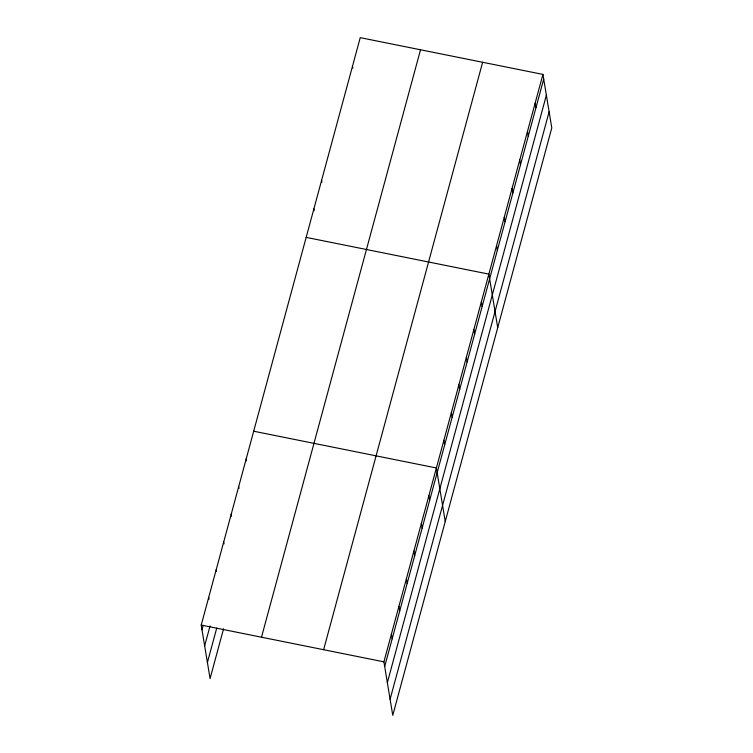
<?xml version="1.0" encoding="UTF-8"?>
<svg xmlns="http://www.w3.org/2000/svg" width="753" height="753" viewBox="0 0 753 753"><rect width="100%" height="100%" fill="white"/><g stroke="black" fill="none" stroke-linecap="round" stroke-linejoin="round"><path stroke-width="1.13" d="M223.566 628.746L210.078 678.594L201.211 625.075L360.235 37.65L542.922 74.406L551.789 127.925L392.765 715.35L383.908 661.84L542.922 74.406M201.992 629.762L203.188 625.338M204.656 645.876L210.059 625.941M207.404 662.48L216.704 628.143M261.498 637.207L420.522 49.783M323.621 649.707L482.635 62.273M384.679 666.518L543.704 79.093M387.353 682.632L546.367 95.207M390.101 699.236L549.116 111.811M306.17 237.374L488.857 274.13L497.714 327.649M253.695 431.224L436.382 467.98L445.239 521.5M201.211 625.075L383.908 661.84M535.204 102.935L535.976 107.623M527.476 131.474L528.258 136.161M519.758 160.003L520.53 164.691M512.031 188.532L512.802 193.22M504.303 217.071L505.084 221.749M496.585 245.6L497.356 250.288M481.365 301.821L482.136 306.509M473.863 329.522L474.644 334.2M466.371 357.214L467.142 361.901M458.869 384.905L459.65 389.593M451.376 412.597L452.148 417.284M443.875 440.289L444.656 444.976M428.881 495.681L429.662 500.359M352.508 66.179L352.818 68.052M421.388 523.373L422.16 528.06M413.896 551.064L414.668 555.752M406.394 578.756L407.166 583.443M398.902 606.447L399.674 611.135M321.616 180.315L321.926 182.188M391.4 634.139L392.181 638.826M313.888 208.845L314.199 210.718M246.193 458.916L246.504 460.798M238.701 486.617L239.012 488.49M231.199 514.308L231.51 516.182M223.707 542L224.018 543.873M216.205 569.692L216.516 571.565M208.713 597.383L209.023 599.256"/></g></svg>
